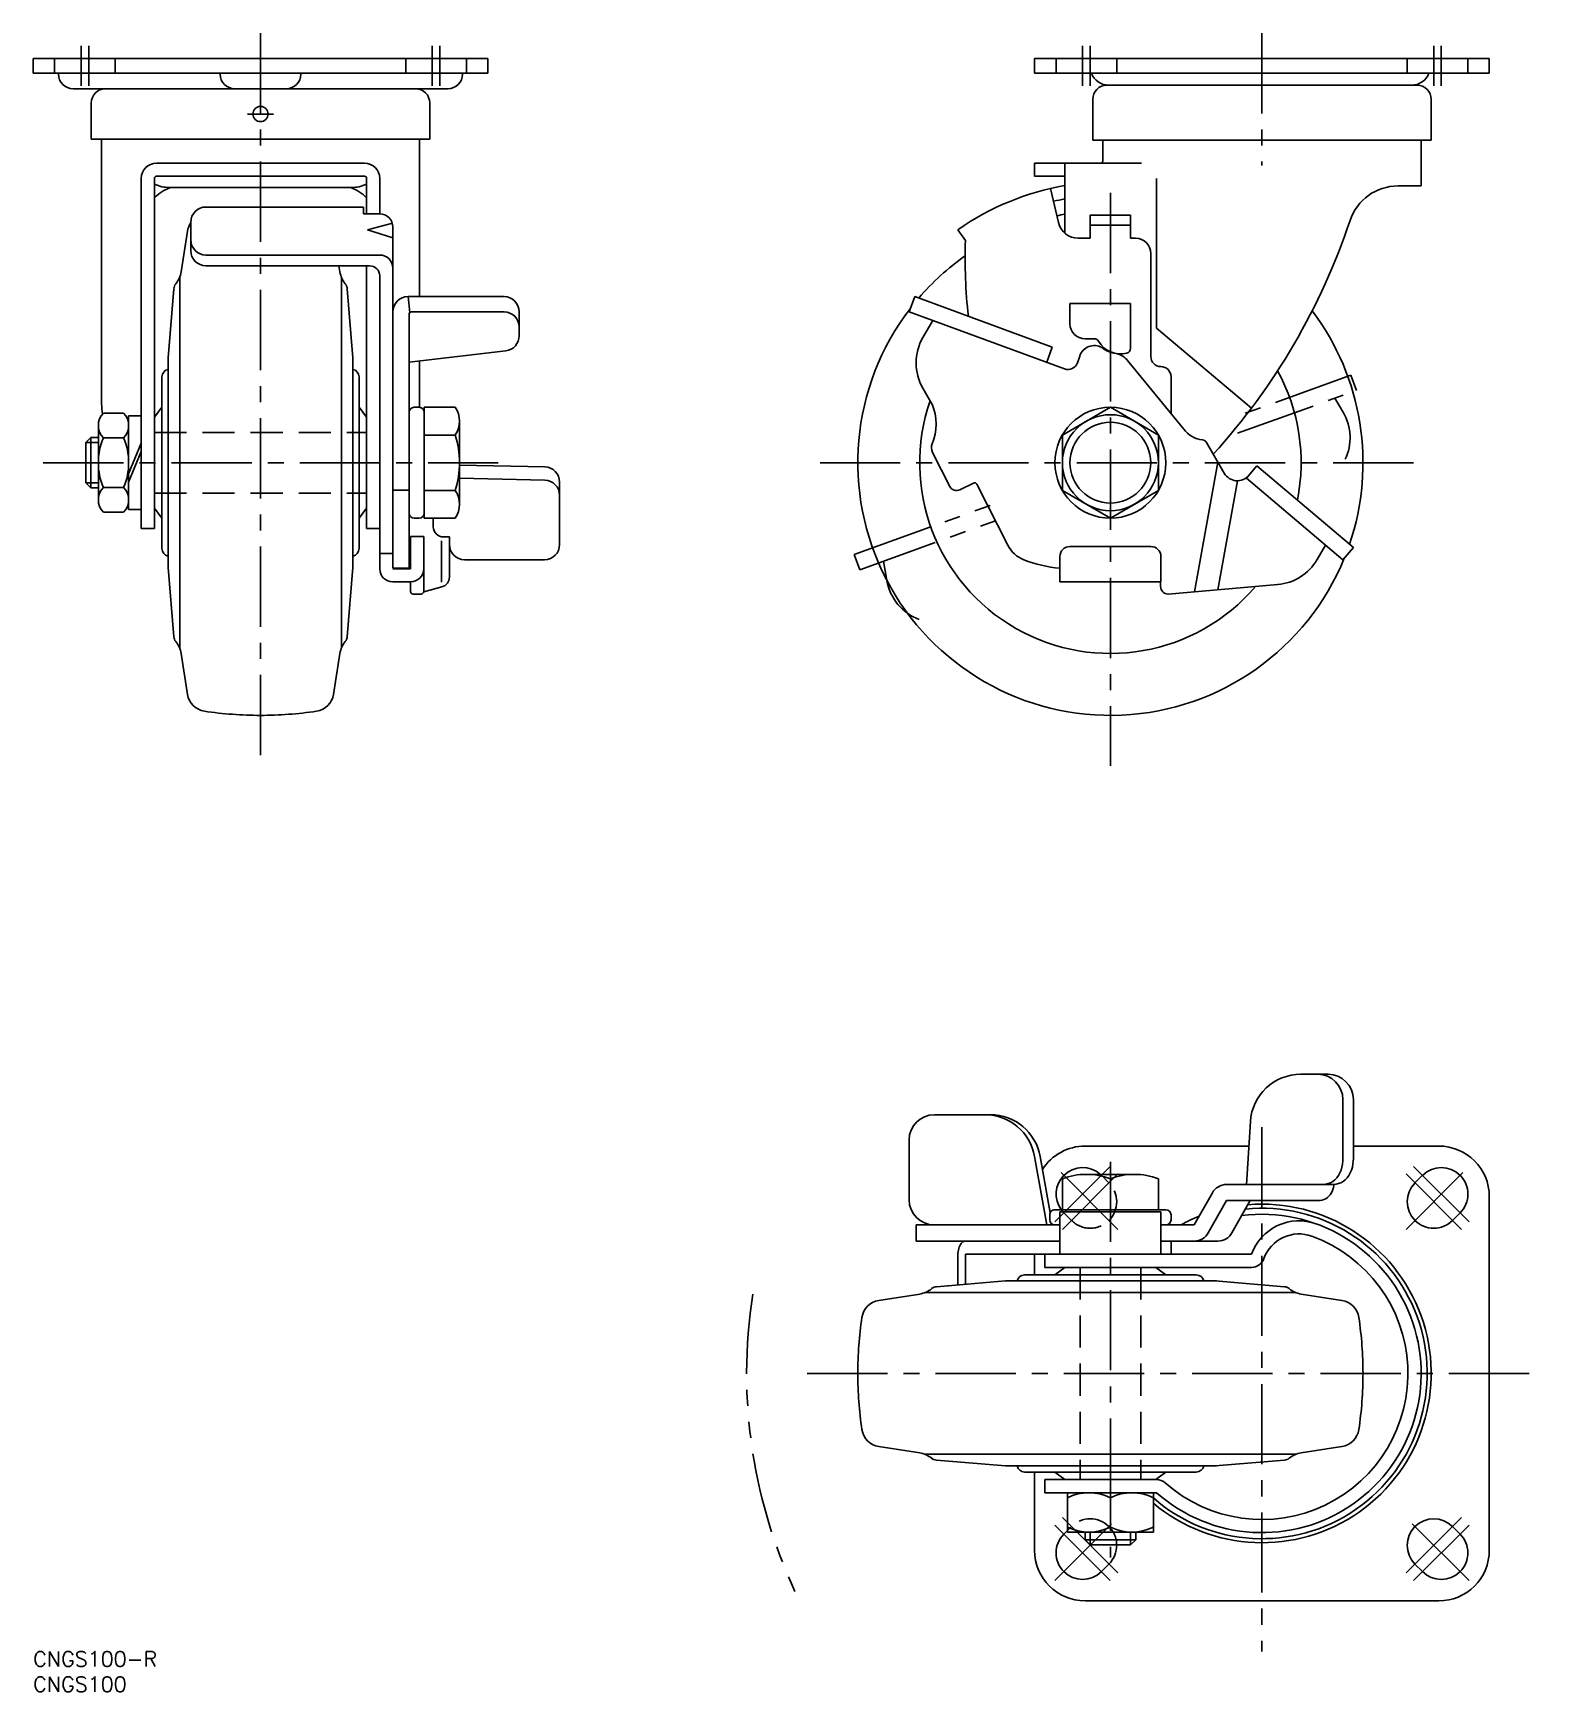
# Model space of a CAD drawing. Extents: x 0 to 298, y -8 to 320.
import ezdxf

# ---------------------------------------------------------------- set-up
doc = ezdxf.new("R2010")
doc.units = 0
doc.header["$LTSCALE"] = 0.5
for name, pattern in [('CENTER', [50.8, 31.75, -6.35, 6.35, -6.35]), ('DASHED', [19.05, 12.7, -6.35]), ('PHANTOM', [63.5, 31.75, -6.35, 6.35, -6.35, 6.35, -6.35])]:
    doc.linetypes.add(name, pattern=pattern)
for name, color, linetype in [('MSM_CENTER', 1, 'CENTER'), ('MSM_CONTINUOUS', 7, 'CONTINUOUS'), ('MSM_DASHED', 4, 'DASHED'), ('MSM_IMAGINARY', 6, 'PHANTOM'), ('MSM_NARROW', 5, 'CONTINUOUS'), ('MSM_PART_NUMBER', 7, 'CONTINUOUS')]:
    doc.layers.add(name, color=color, linetype=linetype)
doc.styles.get("Standard").update_dxf_attribs({"font": 'txt.shx', "height": 3, "bigfont": 'bigfont.shx'})

# ---------------------------------------------------------------- blocks, each defined once
blk = doc.blocks.new('*U2')
at = {"layer": 'MSM_PART_NUMBER'}
blk.add_text('CNGS100-R', height=3, dxfattribs=at).set_placement((0, -3))
blk = doc.blocks.new('*U3')
at = {"layer": 'MSM_PART_NUMBER'}
blk.add_text('CNGS100', height=3, dxfattribs=at).set_placement((0, -8))

msp = doc.modelspace()

# ---------------------------------------------------------------- linework, layer by layer
at = {"layer": 'MSM_CENTER'}
for p, q in [((45, 320.23), (45, 175.23)), ((243.22, 320.23), (243.22, 294.05)), ((9.5, 317.73), (9.5, 309.83)), ((11, 317.73), (11, 309.83)), ((79, 317.73), (79, 309.83)), ((80.5, 317.73), (80.5, 309.83)), ((207.72, 317.73), (207.72, 309.83)), ((209.22, 317.73), (209.22, 309.83)), ((277.22, 317.73), (277.22, 309.83)), ((278.72, 317.73), (278.72, 309.83)), ((47.59, 304.23), (42.42, 304.23)), ((213.22, 288.64), (213.22, 175.23)), ((2, 235.23), (92.03, 235.23)), ((273.22, 235.23), (153.22, 235.23)), ((243.22, 103.71), (243.22, 0)), ((202.24, 85.02), (213.2, 95.98)), ((214.7, 83.52), (202.24, 95.98)), ((213.22, 96.9), (213.22, 18.6)), ((271.74, 83.52), (284.2, 95.98)), ((284.2, 85.02), (273.24, 95.98)), ((214.7, 94.48), (203.74, 83.52)), ((271.74, 94.48), (282.7, 83.52)), ((153.22, 55), (298.22, 55)), ((202.24, 14.02), (214.7, 26.48)), ((214.7, 15.52), (203.74, 26.48)), ((271.74, 15.52), (282.7, 26.48)), ((284.2, 14.02), (271.74, 26.48)), ((202.24, 24.98), (213.2, 14.02)), ((284.2, 24.98), (273.24, 14.02))]:
    msp.add_line(p, q, dxfattribs=at)
at = {"layer": 'MSM_CONTINUOUS'}
for p, q in [((0, 315.23), (90, 315.23)), ((0, 315.23), (0, 312.33)), ((90, 315.23), (90, 312.33)), ((198.22, 315.23), (288.22, 315.23)), ((198.22, 315.23), (198.22, 312.33)), ((288.22, 315.23), (288.22, 312.33)), ((90, 312.33), (0, 312.33)), ((5, 312.33), (5, 312.13)), ((37, 312.33), (37, 312.13)), ((53, 312.13), (53, 312.33)), ((85, 312.13), (85, 312.33)), ((288.22, 312.33), (198.22, 312.33)), ((7.9, 309.23), (82.1, 309.23)), ((273.92, 309.93), (212.52, 309.93)), ((11.5, 306.43), (11.5, 299.23)), ((78.5, 299.23), (78.5, 306.43)), ((209.72, 307.13), (209.72, 299.05)), ((276.72, 307.13), (276.72, 299.05)), ((11.5, 299.23), (78.5, 299.23)), ((276.72, 299.05), (209.72, 299.05)), ((211.72, 299.05), (211.72, 294.9)), ((274.72, 299.05), (274.72, 290)), ((13.5, 298.5), (13.5, 248.87)), ((76.5, 298.5), (76.5, 268.09)), ((24.4, 294.5), (65.6, 294.5)), ((198.22, 294.5), (198.22, 291.9)), ((219.36, 294.5), (198.22, 294.5)), ((204.22, 294.5), (204.22, 280.63)), ((21.4, 291.5), (21.4, 222.23)), ((24, 291.5), (24, 222.23)), ((24.4, 291.9), (65.6, 291.9)), ((27, 289.7), (63, 289.7)), ((66, 291.5), (66, 284.48)), ((68.6, 291.5), (68.6, 284.48)), ((204.22, 291.9), (198.22, 291.9)), ((201.39, 289.5), (202.95, 282.75)), ((222.36, 261.83), (222.36, 291.5)), ((274.72, 290), (270.14, 290)), ((34.2, 285.83), (65.4, 285.83)), ((65.4, 284.48), (65.4, 285.83)), ((31.2, 282.83), (31.2, 277.19)), ((65.4, 284.48), (68.6, 284.48)), ((66.2, 281.28), (71.1, 282.6)), ((217.22, 284.23), (209.22, 284.23)), ((209.22, 284.23), (209.22, 279.65)), ((217.22, 279.65), (217.22, 284.23)), ((30.55, 281.07), (29.28, 272.98)), ((71.2, 279.75), (66.2, 281.28)), ((71.2, 281.88), (71.2, 214.35)), ((183.05, 281.34), (184.54, 279.21)), ((209.22, 279.65), (206.84, 279.65)), ((209.22, 282.25), (217.22, 282.25)), ((209.22, 282.25), (209.22, 279.65)), ((217.22, 282.25), (217.22, 279.65)), ((217.22, 279.65), (218.22, 279.65)), ((68.6, 276.33), (34.2, 276.33)), ((221.22, 256.25), (221.22, 276.65)), ((34.2, 274.19), (66.6, 274.19)), ((60.53, 274.19), (60.72, 272.98)), ((66, 274.19), (66, 222.23)), ((27.84, 269.67), (26.7, 255.99)), ((29, 198.5), (29, 271.95)), ((61, 198.5), (61, 271.95)), ((62.16, 269.67), (63.3, 255.99)), ((68.6, 272.19), (68.6, 214.25)), ((74.2, 268.09), (93.2, 268.09)), ((74.55, 264.94), (74.2, 268.09)), ((173.38, 265.09), (174.48, 268.09)), ((174.48, 268.09), (201.71, 258.1)), ((205.22, 266.75), (217.22, 266.75)), ((205.22, 262.75), (205.22, 266.75)), ((217.22, 266.75), (217.22, 257.88)), ((74.4, 214.35), (74.4, 264.59)), ((74.9, 265.09), (93.2, 265.09)), ((96.2, 265.09), (96.2, 260.35)), ((173.38, 265.09), (178.08, 263.36)), ((178.08, 263.36), (176.11, 259.98)), ((204.14, 253.8), (178.08, 263.36)), ((210.02, 259.75), (208.22, 259.75)), ((222.36, 261.83), (241.16, 246.05)), ((74.4, 255.1), (93.55, 257.37)), ((201.71, 258.1), (200.61, 255.1)), ((206.71, 254.99), (207.15, 256.34)), ((26.7, 214.53), (26.7, 255.99)), ((63.3, 214.47), (63.3, 255.99)), ((76.5, 255.35), (76.5, 246.2)), ((227.78, 241.88), (216.58, 255.48)), ((25.5, 252.23), (25.5, 218.23)), ((64.5, 252.23), (64.5, 218.23)), ((176.09, 249.98), (177.96, 246.73)), ((225.22, 244.99), (225.22, 252.25)), ((25.5, 246.23), (24, 244.23)), ((64.5, 246.23), (66, 244.23)), ((75.4, 246.2), (76.4, 246.2)), ((83.53, 246.2), (77.4, 246.2)), ((77.4, 224.26), (77.4, 246.2)), ((213.22, 246.2), (203.72, 240.71)), ((222.72, 240.71), (213.22, 246.2)), ((13.9, 245.04), (17.9, 245.04)), ((18.9, 244.48), (18.9, 225.98)), ((18.9, 244.48), (21.4, 244.48)), ((84.4, 227.04), (84.4, 243.46)), ((11.4, 240.23), (10.4, 239.23)), ((11.4, 240.23), (11.4, 230.23)), ((11.4, 240.23), (12.9, 240.23)), ((12.9, 242.59), (12.9, 227.87)), ((12.9, 240.23), (12.9, 230.23)), ((13.9, 240.14), (17.9, 240.14)), ((83.53, 240.71), (77.4, 240.71)), ((203.72, 240.71), (203.72, 229.74)), ((222.72, 229.74), (222.72, 240.71)), ((10.4, 231.23), (10.4, 239.23)), ((21.4, 239.07), (18.9, 233.04)), ((21.4, 237.42), (18.9, 231.39)), ((178.01, 237.28), (181.43, 230.54)), ((235.73, 233.17), (232.26, 239.23)), ((84.4, 234.76), (101.26, 234.4)), ((234.49, 235.34), (229.9, 209.7)), ((240.14, 232.15), (242.2, 234.59)), ((261.31, 218.47), (242.2, 234.59)), ((10.4, 231.23), (11.4, 230.23)), ((11.4, 230.23), (12.9, 230.23)), ((13.9, 230.32), (17.9, 230.32)), ((71.2, 229.79), (74.4, 229.79)), ((84.4, 232.15), (101.26, 231.78)), ((104.2, 219.03), (104.2, 231.4)), ((186.14, 231.21), (183.44, 229.88)), ((186.8, 230.99), (192.93, 218.9)), ((238.35, 231.66), (234.49, 210.09)), ((240.14, 232.15), (259.25, 216.03)), ((83.53, 229.74), (77.4, 229.74)), ((203.72, 229.74), (213.22, 224.26)), ((213.22, 224.26), (222.72, 229.74)), ((13.9, 225.41), (17.9, 225.41)), ((18.9, 225.98), (21.4, 225.98)), ((25.5, 224.23), (24, 226.23)), ((64.5, 224.23), (66, 226.23)), ((75.4, 224.26), (76.4, 224.26)), ((83.53, 224.26), (77.4, 224.26)), ((79.2, 224.26), (79.2, 222.55)), ((24, 222.23), (21.4, 222.23)), ((66, 222.23), (68.6, 222.23)), ((74.7, 220.65), (74.7, 214.25)), ((77.3, 220.65), (74.7, 220.65)), ((77.3, 209.74), (77.3, 220.65)), ((81.2, 220.55), (82.4, 220.55)), ((82.4, 220.55), (82.4, 219.03)), ((82.4, 220.55), (82.4, 212.6)), ((68.6, 217.25), (71.2, 217.25)), ((80.85, 219.74), (80.85, 211.61)), ((203.22, 216.65), (203.22, 211.65)), ((205.22, 218.65), (221.22, 218.65)), ((223.22, 216.65), (223.22, 211.65)), ((255.8, 218.94), (254.12, 216.05)), ((259.25, 216.03), (261.31, 218.47)), ((27.84, 200.79), (26.7, 214.47)), ((62.16, 200.79), (63.3, 214.47)), ((71.2, 214.35), (74.4, 214.35)), ((71.2, 214.25), (74.7, 214.25)), ((85.4, 216.03), (101.2, 216.03)), ((71.2, 211.65), (74.55, 211.65)), ((74.4, 211.65), (74.7, 211.65)), ((74.7, 211.65), (74.7, 209.74)), ((77.3, 209.7), (80.92, 210.67)), ((203.22, 211.65), (223.22, 211.65)), ((223.16, 211.65), (223.16, 210.75)), ((224.66, 209.24), (246.33, 211.11)), ((75.2, 209.24), (76.8, 209.24)), ((30.55, 189.39), (29.28, 197.48)), ((59.45, 189.39), (60.72, 197.48)), ((250.9, 114.2), (256.31, 114.2)), ((259.25, 97.4), (259.25, 109.2)), ((261.31, 97.4), (261.31, 109.2)), ((178.38, 106.2), (189.46, 106.2)), ((240.14, 92.4), (240.92, 104.83)), ((173.38, 89.4), (173.38, 101.2)), ((208.22, 100), (240.62, 100)), ((261.31, 100), (278.22, 100)), ((200.61, 84.4), (198.21, 97.95)), ((201.29, 86.77), (199.31, 97.95)), ((258.63, 94.7), (258.87, 95.24)), ((258.87, 95.24), (259.05, 95.82)), ((259.05, 95.82), (259.17, 96.43)), ((259.17, 96.43), (259.24, 97.05)), ((259.24, 97.05), (259.25, 97.4)), ((260.69, 94.7), (260.93, 95.24)), ((260.93, 95.24), (261.11, 95.82)), ((261.11, 95.82), (261.23, 96.43)), ((261.23, 96.43), (261.3, 97.05)), ((261.3, 97.05), (261.31, 97.4)), ((203.72, 87.4), (203.72, 93.53)), ((208.47, 94.4), (217.97, 94.4)), ((213.22, 87.4), (213.22, 93.53)), ((222.72, 87.4), (222.72, 93.53)), ((236.2, 92.4), (257.43, 92.4)), ((255.36, 92.4), (255.85, 92.44)), ((255.85, 92.44), (256.33, 92.56)), ((256.33, 92.56), (256.79, 92.75)), ((256.79, 92.75), (257.23, 93.01)), ((257.23, 93.01), (257.64, 93.35)), ((257.37, 91.78), (257.42, 92.17)), ((257.42, 92.17), (257.43, 92.4)), ((257.43, 92.4), (257.91, 92.44)), ((257.64, 93.35), (258.01, 93.74)), ((257.91, 92.44), (258.39, 92.56)), ((258.01, 93.74), (258.34, 94.2)), ((258.34, 94.2), (258.63, 94.7)), ((258.39, 92.56), (258.85, 92.75)), ((258.85, 92.75), (259.29, 93.01)), ((259.29, 93.01), (259.7, 93.35)), ((259.7, 93.35), (260.07, 93.74)), ((260.07, 93.74), (260.41, 94.2)), ((260.41, 94.2), (260.69, 94.7)), ((273.51, 92.71), (275.01, 94.21)), ((229.81, 84.4), (233.41, 90.77)), ((232.6, 82.83), (236.2, 89.2)), ((236.2, 89.2), (254.37, 89.2)), ((237.27, 82.83), (240.87, 89.2)), ((254.37, 89.2), (254.75, 89.23)), ((254.75, 89.23), (255.13, 89.3)), ((255.13, 89.3), (255.49, 89.42)), ((255.49, 89.42), (255.84, 89.59)), ((255.84, 89.59), (256.16, 89.81)), ((256.16, 89.81), (256.45, 90.06)), ((256.45, 90.06), (256.72, 90.35)), ((256.72, 90.35), (256.94, 90.67)), ((256.94, 90.67), (257.13, 91.02)), ((257.13, 91.02), (257.27, 91.39)), ((257.27, 91.39), (257.37, 91.78)), ((288.22, 90), (288.22, 20)), ((201.22, 85.4), (201.22, 86.4)), ((213.22, 87.4), (202.22, 87.4)), ((203.22, 87), (223.22, 87)), ((203.22, 87), (203.22, 78.6)), ((213.22, 87.4), (224.22, 87.4)), ((223.22, 87), (223.22, 78.6)), ((225.22, 85.4), (225.22, 86.4)), ((280.93, 85.29), (282.43, 86.79)), ((174.76, 84.4), (203.22, 84.4)), ((174.76, 81.2), (174.76, 84.4)), ((223.22, 84.4), (229.81, 84.4)), ((223.22, 84.4), (229.81, 84.4)), ((174.76, 81.2), (203.22, 81.2)), ((183.08, 79.11), (183.05, 78.78)), ((183.05, 78.78), (183.05, 78.6)), ((183.13, 79.42), (183.08, 79.11)), ((183.2, 79.72), (183.13, 79.42)), ((183.29, 80.01), (183.2, 79.72)), ((183.4, 80.27), (183.29, 80.01)), ((183.52, 80.5), (183.4, 80.27)), ((183.67, 80.71), (183.52, 80.5)), ((183.83, 80.88), (183.67, 80.71)), ((184, 81.02), (183.83, 80.88)), ((184.17, 81.12), (184, 81.02)), ((184.36, 81.18), (184.17, 81.12)), ((184.54, 81.2), (184.36, 81.18)), ((223.22, 81.2), (234.49, 81.2)), ((225.22, 78.6), (225.22, 81.2)), ((183.05, 72.52), (183.05, 78.6)), ((184.54, 78.6), (241.16, 78.6)), ((184.54, 72.64), (184.54, 78.6)), ((198.22, 74.5), (198.22, 78.6)), ((200.22, 78.6), (200.22, 76)), ((200.22, 76), (241.16, 76)), ((202.22, 74.5), (204.22, 76)), ((224.22, 74.5), (222.22, 76)), ((178.78, 72.16), (192.46, 73.3)), ((192.46, 73.3), (234.22, 73.3)), ((230.22, 74.5), (196.22, 74.5)), ((247.66, 72.16), (233.98, 73.3)), ((167.38, 69.45), (175.47, 70.72)), ((176.5, 71), (249.95, 71)), ((259.06, 69.45), (250.97, 70.72)), ((167.38, 40.55), (175.47, 39.28)), ((259.06, 40.55), (250.97, 39.28)), ((176.5, 39), (249.95, 39)), ((178.78, 37.84), (192.46, 36.7)), ((192.46, 36.7), (234.22, 36.7)), ((247.66, 37.84), (233.98, 36.7)), ((230.22, 35.5), (196.22, 35.5)), ((198.22, 20), (198.22, 35.5)), ((200.22, 34), (222.36, 34)), ((200.22, 34), (200.22, 31.4)), ((202.22, 35.5), (204.22, 34)), ((224.22, 35.5), (222.22, 34)), ((200.22, 31.4), (222.36, 31.4)), ((204.72, 23.6), (204.72, 31.4)), ((213.22, 24.6), (213.22, 30.4)), ((221.72, 23.6), (221.72, 31.4)), ((204.01, 23.21), (204.72, 23.93)), ((221.72, 23.6), (204.72, 23.6)), ((208.23, 22.1), (208.23, 23.6)), ((218.23, 22.1), (218.23, 23.6)), ((282.43, 23.21), (280.93, 24.71)), ((208.23, 22.1), (218.23, 22.1)), ((208.23, 22.1), (209.23, 21.1)), ((217.23, 21.1), (209.23, 21.1)), ((217.23, 21.1), (218.23, 22.1)), ((211.43, 15.79), (212.93, 17.29)), ((275.01, 15.79), (273.51, 17.29)), ((278.22, 10), (208.22, 10))]:
    msp.add_line(p, q, dxfattribs=at)
for centre, radius in [((45, 304.23), 1.5), ((213.22, 235.23), 10.97), ((213.22, 235.23), 9.5), ((213.22, 235.23), 8)]:
    msp.add_circle(centre, radius, dxfattribs=at)
for centre, radius, start, end in [((7.9, 312.13), 2.9, 180, 270), ((39.9, 312.13), 2.9, 180, 270), ((50.1, 312.13), 2.9, 270, 0), ((82.1, 312.13), 2.9, 270, 0), ((212.87, 313.53), 3.6, 199.471, 270), ((272.87, 313.53), 3.6, 270, 340.529), ((14.3, 306.43), 2.8, 90, 180), ((75.7, 306.43), 2.8, 0, 90), ((212.52, 307.13), 2.8, 90, 180), ((273.92, 307.13), 2.8, 0, 90), ((16.5, 298.5), 3, 166.015, 180), ((73.5, 298.5), 3, 0, 13.9849), ((24.4, 291.5), 3, 90, 180), ((65.6, 291.5), 3, 0, 90), ((211.32, 294.9), 0.4, 270, 0), ((24.4, 291.5), 0.4, 90, 180), ((26.82, 296.07), 6.37, 243.72, 271.628), ((30.94, 280.45), 10, 112.245, 133.94), ((59.06, 280.45), 10, 46.0596, 67.755), ((63.18, 296.07), 6.37, 268.372, 296.28), ((65.6, 291.5), 0.4, 0, 90), ((213.22, 238.25), 52.6, 99.8519, 125), ((270.14, 280), 10, 90, 161.569), ((34.2, 282.83), 3, 90, 180), ((213.22, 238.25), 50, 100.37, 103), ((34.5, 280.45), 4, 145.6875, 171.0383), ((68.6, 281.88), 2.6, 0, 90.0001), ((213.22, 235.23), 50, 100.37, 102.222), ((206.84, 283.65), 4, 193, 270), ((137.32, 324.27), 130, 317.779, 341.569), ((34.2, 279.33), 3, 180, 270), ((284.47, 275.54), 100, 177.899, 186.518), ((218.22, 276.65), 3, 0, 90), ((34.2, 277.19), 3, 180, 270), ((68.6, 273.73), 2.6, 0, 90), ((213.22, 235.23), 50, 125.092, 139.357), ((24.34, 273.76), 5, 320.863, 351.039), ((65.66, 273.76), 5, 188.9608, 219.137), ((66.6, 272.19), 2, 0, 90), ((29.53, 269.53), 1.7, 140.5294, 175.2389), ((60.47, 269.53), 1.7, 4.761, 39.471), ((74.2, 265.09), 3, 90, 180), ((93.2, 265.09), 3, 360, 90), ((74.9, 264.59), 0.5, 90, 180), ((93.2, 262.09), 3, 360, 90), ((213.22, 235.23), 50, 142.352, 337.819), ((208.22, 262.75), 3, 180, 270), ((213.22, 235.23), 50, 341.196, 36.9635), ((93.2, 260.35), 3, 276.7556, 359.9997), ((184.76, 254.96), 10, 149.857, 209.857), ((210.02, 258.75), 1, 30, 90), ((210, 255.41), 3, 59.5918, 162.021), ((215.22, 261.75), 5, 210, 284.478), ((215.16, 262.77), 6, 232.63, 262.653), ((213.49, 252.94), 4, 39.3223, 74.7902), ((216.22, 257.88), 1, 284.478, 0), ((223.22, 256.25), 2, 180, 270), ((27, 252.23), 1.5, 101.5365, 180), ((28.4, 255.93), 1.7, 179.9998, 180.0002), ((63, 252.23), 1.5, 0, 78.464), ((204.83, 255.68), 2, 249.894, 339.859), ((223.22, 252.25), 2, 0, 90), ((213.22, 235.23), 37.75, 348.6712, 28.7834), ((50.73, 248.87), 37.23, 180, 186.21), ((75.4, 245.2), 1, 90, 180), ((76.4, 245.2), 1, 0, 90), ((79.62, 243.46), 4.78, 324.949, 35.0512), ((213.22, 235.23), 37.75, 161.0428, 319.5426), ((168.74, 242.83), 10, 337.21, 23.3837), ((16.41, 242.59), 3.51, 135.654, 224.346), ((15.39, 242.59), 3.51, 315.654, 44.3459), ((25.44, 235.23), 12.54, 156.965, 203.035), ((6.36, 235.23), 12.54, 336.965, 23.035), ((66.6, 235.23), 17.8, 0.0227, 17.9453), ((231.9, 244.71), 5, 214.405, 265.092), ((231.9, 244.71), 5, 214.405, 265.092), ((231.9, 244.71), 5, 214.405, 265.092), ((231.39, 238.73), 1, 29.8587, 85.0936), ((179.8, 238.18), 2, 157.21, 206.856), ((66.6, 235.23), 17.8, 342.0547, 359.9773), ((101.2, 231.4), 3, 360, 88.771), ((238.34, 234.66), 3, 209.859, 319.855), ((16.41, 227.87), 3.51, 135.654, 224.346), ((15.39, 227.87), 3.51, 315.654, 44.3459), ((101.2, 228.78), 3, 360, 88.772), ((182.77, 231.22), 1.5, 206.855, 296.857), ((186.36, 230.76), 0.5, 26.857, 116.327), ((79.62, 227), 4.78, 324.9488, 35.051), ((75.4, 225.26), 1, 180, 270), ((76.4, 225.26), 1, 270, 0), ((81.2, 222.55), 2, 180, 270), ((27, 218.23), 1.5, 180, 258.464), ((63, 218.23), 1.5, 281.536, 0), ((85.4, 219.03), 3, 180, 270), ((101.2, 219.03), 3, 270, 0), ((198.28, 221.61), 6, 206.857, 248.47), ((205.22, 216.65), 2, 90, 180), ((221.22, 216.65), 2, 0, 90), ((28.4, 214.53), 1.7, 179.9998, 180.0002), ((28.4, 214.53), 1.7, 179.9998, 180.0002), ((71.2, 214.25), 2.6, 180, 270), ((74.7, 214.25), 2.6, 269.999, 0.0001), ((205.44, 239.75), 25.5, 248.47, 265.012), ((245.47, 221.08), 10, 274.9243, 329.8511), ((80.4, 212.6), 2, 285, 0), ((224.66, 210.74), 1.5, 179.856, 269.863), ((75.2, 209.74), 0.5, 180, 270), ((76.8, 209.74), 0.5, 270, 0), ((28.84, 203.06), 1.2, 176.1606, 184.1269), ((29.53, 200.93), 1.7, 184.7611, 219.471), ((60.47, 200.93), 1.7, 320.529, 355.239), ((24.34, 196.7), 5, 8.961, 39.137), ((65.66, 196.7), 5, 140.8628, 171.0392), ((34.5, 190.01), 4, 188.9617, 261.498), ((55.5, 190.01), 4, 278.502, 351.038), ((45, 260.23), 75, 261.498, 270), ((45, 260.23), 75, 270, 278.502), ((250.9, 104.2), 10, 90, 176.377), ((254.25, 109.2), 5, 0, 90), ((256.31, 109.2), 5, 0, 90), ((178.38, 101.2), 5, 90, 180), ((188.36, 96.2), 10, 10.054, 90), ((189.46, 96.2), 10, 10.054, 90), ((208.22, 90), 10, 89.9995, 147.689), ((278.22, 90), 10, 0, 90), ((207.72, 90.49), 5.25, 48.0464, 134.9823), ((278.72, 90.49), 5.25, 45.0177, 134.955), ((207.71, 90.5), 5.25, 134.9823, 216.1969), ((208.47, 80.94), 13.46, 69.3343, 110.665), ((217.97, 80.94), 13.46, 69.3343, 110.665), ((236.2, 89.2), 3.2, 90, 150.544), ((277.23, 89), 5.25, 135.0398, 224.981), ((278.73, 90.5), 5.25, 314.9624, 45.0177), ((178.38, 89.4), 5, 180, 270), ((202.22, 86.4), 1, 89.9998, 180), ((202.22, 85.4), 1, 180, 270), ((243.22, 55), 33.5, 230.075, 94.8101), ((243.22, 55), 32.7, 228.891, 95.7706), ((243.22, 55), 31.5, 228.522, 97.327), ((224.22, 86.4), 1, 0, 89.9998), ((224.22, 85.4), 1, 270, 0), ((243.22, 55), 33.5, 111.807, 118.644), ((243.22, 55), 28.9, 228.522, 70.0284), ((229.81, 84.4), 3.2, 270, 330.544), ((234.49, 84.4), 3.2, 270, 330.544), ((250.56, 75.21), 10, 70.0284, 160.166), ((250.56, 75.21), 7.4, 70.0284, 160.166), ((277.22, 89), 5.25, 224.981, 315.0398), ((241.16, 78.6), 2.6, 270, 340.166), ((181.05, 71.16), 1.2, 86.1606, 94.1269), ((192.52, 71.6), 1.7, 89.9998, 90.0002), ((192.52, 71.6), 1.7, 89.9998, 90.0002), ((196.22, 73), 1.5, 90, 168.464), ((230.22, 73), 1.5, 11.5365, 90), ((233.92, 71.6), 1.7, 89.9998, 90.0002), ((168, 65.5), 4, 98.9617, 171.498), ((174.69, 75.66), 5, 278.961, 309.137), ((178.92, 70.47), 1.7, 94.7611, 129.471), ((247.52, 70.47), 1.7, 50.5294, 85.2389), ((251.75, 75.66), 5, 230.863, 261.039), ((258.44, 65.5), 4, 8.5019, 81.0383), ((238.22, 55), 75, 171.498, 180), ((188.22, 55), 75, 0, 8.5017), ((238.22, 55), 75, 180, 188.502), ((188.22, 55), 75, 351.498, 0), ((168, 44.5), 4, 188.502, 261.038), ((258.44, 44.5), 4, 278.962, 351.498), ((174.69, 34.34), 5, 50.8628, 81.0392), ((178.92, 39.53), 1.7, 230.529, 265.239), ((196.22, 37), 1.5, 191.536, 270), ((230.22, 37), 1.5, 270, 348.464), ((247.52, 39.53), 1.7, 274.761, 309.471), ((251.75, 34.34), 5, 98.9608, 129.137), ((222.36, 31.4), 2.6, 48.5216, 90), ((208.97, 21.87), 9.53, 63.519, 116.481), ((217.47, 21.87), 9.53, 63.519, 116.481), ((207.72, 19.5), 5.25, 135, 225.0031), ((208.97, 33.13), 9.53, 243.519, 296.481), ((217.47, 33.13), 9.53, 243.519, 296.481), ((277.22, 21), 5.25, 135, 225), ((277.22, 21), 5.25, 45, 135), ((278.72, 19.5), 5.25, 314.9969, 45), ((208.22, 20), 10, 180, 270), ((209.22, 21), 5.25, 315, 1.0914), ((278.22, 20), 10, 270, 0.0003), ((207.72, 19.5), 5.25, 225.0031, 315), ((278.72, 19.5), 5.25, 225, 314.9969)]:
    msp.add_arc(centre, radius, start, end, dxfattribs=at)
at = {"layer": 'MSM_DASHED'}
for p, q in [((4.25, 315.23), (4.25, 312.33)), ((16.25, 315.23), (16.25, 312.33)), ((73.75, 315.23), (73.75, 312.33)), ((85.75, 315.23), (85.75, 312.33)), ((202.47, 315.23), (202.47, 312.33)), ((214.47, 315.23), (214.47, 312.33)), ((271.97, 315.23), (271.97, 312.33)), ((283.97, 315.23), (283.97, 312.33)), ((24, 241.23), (66, 241.23)), ((24, 229.23), (66, 229.23)), ((212.93, 92.71), (211.43, 94.21)), ((205.51, 85.29), (204.01, 86.79)), ((207.22, 76), (207.22, 34)), ((219.22, 76), (219.22, 34)), ((204.72, 23.93), (205.51, 24.71))]:
    msp.add_line(p, q, dxfattribs=at)
for centre, radius, start, end in [((209.09, 91.91), 3.28, 44.5988, 49.4019), ((209.22, 89), 5.25, 315.019, 44.9602), ((208, 90.77), 5.64, 216.6581, 224.8852), ((209.22, 89), 5.25, 224.9602, 315.019), ((209.22, 21), 5.25, 45, 135), ((209.22, 21), 5.25, 1.0914, 45)]:
    msp.add_arc(centre, radius, start, end, dxfattribs=at)
at = {"layer": 'MSM_IMAGINARY'}
for p, q in [((260.83, 252.56), (237.32, 244.07)), ((238.4, 241.06), (261.92, 249.55)), ((261.92, 249.55), (260.83, 252.56)), ((257.67, 248.01), (259.33, 245.12)), ((162.52, 217.05), (189.8, 226.9)), ((163.61, 214.04), (190.89, 223.89)), ((163.61, 214.04), (162.52, 217.05)), ((168.31, 215.74), (168.98, 211.89))]:
    msp.add_line(p, q, dxfattribs=at)
for centre, radius, start, end in [((250.66, 240.14), 10, 334.9243, 29.8511), ((178.83, 213.6), 10, 189.857, 249.857), ((243.22, 55), 102, 171.1321, 206.179)]:
    msp.add_arc(centre, radius, start, end, dxfattribs=at)
at = {"layer": 'MSM_NARROW'}
for p, q in [((10.4, 239.23), (12.9, 239.23)), ((10.4, 231.23), (12.9, 231.23)), ((209.23, 21.1), (209.23, 23.6)), ((217.23, 21.1), (217.23, 23.6))]:
    msp.add_line(p, q, dxfattribs=at)

# ---------------------------------------------------------------- block references
at = {"layer": 'MSM_CONTINUOUS'}
for name in ['*U2', '*U3']:
    msp.add_blockref(name, (0, 0), dxfattribs=at)

doc.saveas('drawing.dxf')
